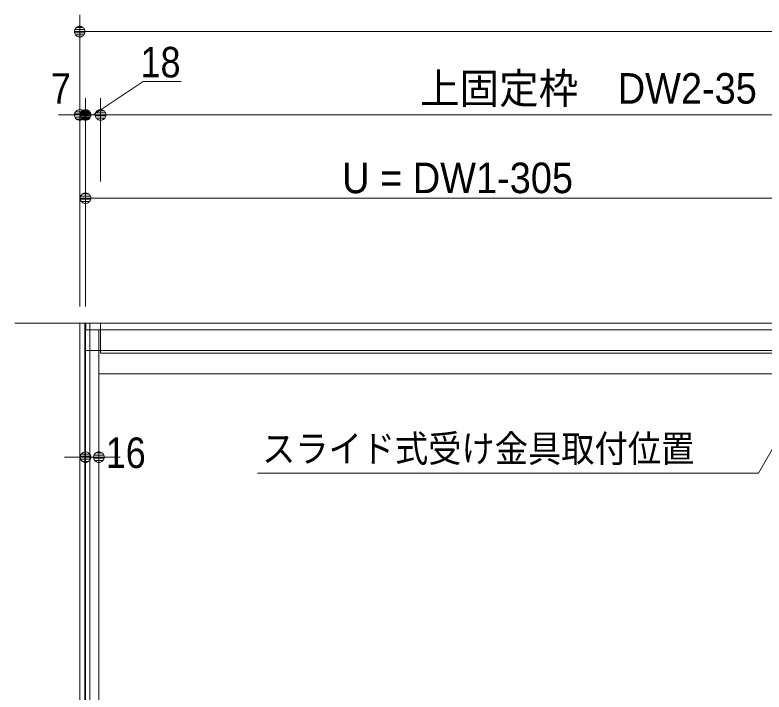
# Model space of a CAD drawing. Units: millimetres, scale not verified. Extents: x -6062 to 6062, y -3045 to 3045.
# Drawn here: x -4572 to -3672, y 57 to 870 of the extents above; entities that cross this region are included whole.
import ezdxf
from ezdxf.enums import TextEntityAlignment as Align

# ---------------------------------------------------------------- set-up
doc = ezdxf.new("R2010")
doc.units = ezdxf.units.MM
doc.header["$LTSCALE"] = 20
for name, color, linetype, lineweight in [('0-0_2寸法-2', 7, 'Continuous', 9), ('0-1_0', 7, 'Continuous', 9), ('0-2_2寸法-1', 7, 'Continuous', 9), ('0-3_2寸法-3', 7, 'Continuous', 9), ('0-4_3一般', 7, 'Continuous', 9)]:
    doc.layers.add(name, color=color, linetype=linetype, lineweight=lineweight)
doc.styles.add('ＭＳ ゴシック', font='')
doc.styles.add('ＭＳ Ｐゴシック', font='')
doc.styles.get('ＭＳ ゴシック').set_extended_font_data('MS Gothic')
doc.styles.get('ＭＳ Ｐゴシック').set_extended_font_data('MS PGothic')

# ---------------------------------------------------------------- blocks, each defined once
blk = doc.blocks.new('_Dot')
at = {"layer": '0-1_0'}
for p, q in [((-10, 0), (-20, 0)), ((9.78, 2), (-9.78, 2)), ((7.99, 6), (-7.99, 6)), ((9.16, -3.98), (-9.16, -3.98)), ((6, -7.98), (-6, -7.98))]:
    blk.add_line(p, q, dxfattribs=at)
for points in [[(10, 0), (9.92, 1.25), (9.69, 2.49), (9.3, 3.68), (8.76, 4.82), (8.09, 5.88), (7.29, 6.85), (6.37, 7.71), (5.36, 8.44), (4.26, 9.05), (3.09, 9.51), (1.87, 9.82), (0.63, 9.98), (-0.63, 9.98), (-1.87, 9.82), (-3.09, 9.51), (-4.26, 9.05), (-5.36, 8.44), (-6.37, 7.71), (-7.29, 6.85), (-8.09, 5.88), (-8.76, 4.82), (-9.3, 3.68), (-9.69, 2.49), (-9.92, 1.25), (-10, 0), (0, 0)], [(-10, 0), (-9.92, -1.25), (-9.69, -2.49), (-9.3, -3.68), (-8.76, -4.82), (-8.09, -5.88), (-7.29, -6.85), (-6.37, -7.71), (-5.36, -8.44), (-4.26, -9.05), (-3.09, -9.51), (-1.87, -9.82), (-0.63, -9.98), (0.63, -9.98), (1.87, -9.82), (3.09, -9.51), (4.26, -9.05), (5.36, -8.44), (6.37, -7.71), (7.29, -6.85), (8.09, -5.88), (8.76, -4.82), (9.3, -3.68), (9.69, -2.49), (9.92, -1.25), (10, 0), (0, 0)]]:
    blk.add_lwpolyline(points, close=True, dxfattribs=at)
blk = doc.blocks.new('グループ-34')
at = {"layer": '0-4_3一般'}
for p, q in [((-55696.5, 10000), (-4456.5, 10000)), ((-54000, 10000), (-54000, -37000))]:
    blk.add_line(p, q, dxfattribs=at)
blk = doc.blocks.new('グループ-35')
at = {"layer": '0-4_3一般'}
for p, q in [((-54000, 9840), (-30000, 9840)), ((-54000, -37000), (-54000, 9840)), ((-53680, -37000), (-53680, 9840)), ((-6330, 9340), (-54000, 9340)), ((-53680, 8780), (-30320, 8780))]:
    blk.add_line(p, q, dxfattribs=at)
blk.add_lwpolyline([(-53990, 9860), (-53990, 10000), (-6330, 10000), (-6330, 9340)], dxfattribs=at)
blk.add_lwpolyline([(-30340, 10000), (-30340, 9280), (-53640, 9280), (-53640, 10000)], close=True, dxfattribs=at)
blk = doc.blocks.new('グループ-36')
at = {"layer": '0-4_3一般'}
for name in ['グループ-34', 'グループ-35']:
    blk.add_blockref(name, (0, 0), dxfattribs=at)
blk = doc.blocks.new('グループ-50')
at = {"layer": '0-4_3一般'}
for p, q in [((-53900, 10000), (-54140, 10000)), ((-54140, 10000), (-54140, -37000)), ((-54020, 10000), (-54020, -37000)), ((-53900, -37000), (-53900, 10000))]:
    blk.add_line(p, q, dxfattribs=at)

msp = doc.modelspace()

# ---------------------------------------------------------------- linework, layer by layer
at = {"layer": '0-0_2寸法-2'}
for p, q in [((-4494.5, 520), (-4494.5, 770)), ((-4487.5, 670), (-4487.5, 770)), ((-4487.5, 520), (-4487.5, 770)), ((-4469.5, 670), (-4469.5, 770)), ((-4507.21, 750), (-4519.92, 750)), ((-4500.21, 750), (-4512.92, 750)), ((-4494.5, 750), (-4487.5, 750)), ((-4487.5, 750), (-4469.5, 750)), ((-4474.79, 750), (-4462.08, 750)), ((-4456.79, 750), (-4444.08, 750)), ((-4487.5, 359), (-4487.3, 359)), ((-4471.5, 359), (-4471.3, 359)), ((-4500.21, 339), (-4512.92, 339)), ((-4487.5, 339), (-4471.5, 339)), ((-4458.79, 339), (-4446.08, 339))]:
    msp.add_line(p, q, dxfattribs=at)
msp.add_lwpolyline([(-4372.57, 790), (-4418.19, 790), (-4478.5, 750)], dxfattribs=at)
at = {"layer": '0-2_2寸法-1'}
for p, q in [((-4494.5, 770), (-4494.5, 870)), ((-2109.21, 850), (-4481.79, 850)), ((-4469.5, 670), (-4469.5, 770)), ((-3317.21, 750), (-4456.79, 750)), ((-4487.5, 520), (-4487.5, 670)), ((-3605.21, 650), (-4474.79, 650))]:
    msp.add_line(p, q, dxfattribs=at)
at = {"layer": '0-3_2寸法-3'}
msp.add_lwpolyline([(-4280.91, 320), (-3678.98, 320), (-3582.5, 487.1)], dxfattribs=at)

# ---------------------------------------------------------------- block references
at = {"layer": '0-0_2寸法-2', "xscale": 0.6356201, "yscale": 0.6356201}
for p in [(-4494.5, 750), (-4487.5, 750), (-4487.5, 339)]:
    msp.add_blockref('_Dot', p, dxfattribs=at)
at = {"layer": '0-0_2寸法-2', "xscale": 0.6356201, "yscale": 0.6356201, "rotation": 180}
for p in [(-4487.5, 750), (-4469.5, 750), (-4471.5, 339)]:
    msp.add_blockref('_Dot', p, dxfattribs=at)
at = {"layer": '0-2_2寸法-1', "xscale": 0.6356201, "yscale": 0.6356201, "rotation": 180}
for p in [(-4494.5, 850), (-4469.5, 750), (-4487.5, 650)]:
    msp.add_blockref('_Dot', p, dxfattribs=at)
at = {"layer": '0-4_3一般', "xscale": 0.05, "yscale": 0.05}
for name in ['グループ-36', 'グループ-50']:
    msp.add_blockref(name, (-1787.5, 0), dxfattribs=at)

# ---------------------------------------------------------------- texts
at = {"layer": '0-0_2寸法-2', "style": 'ＭＳ Ｐゴシック', "width": 0.9}
for s, p in [('18', (-4421.41, 784.04)), ('7', (-4529.17, 752.48)), ('16', (-4463.22, 315.03))]:
    msp.add_text(s, height=36.66, dxfattribs=at).set_placement(p, align=Align.BOTTOM_LEFT)
at = {"layer": '0-2_2寸法-1', "style": 'ＭＳ Ｐゴシック', "width": 0.95}
for s, height, p in [('上固定枠\u3000DW2-35', 36.66, (-4085.48, 752.53)), ('U = DW1-305', 36.69, (-4179.18, 645.04))]:
    msp.add_text(s, height=height, dxfattribs=at).set_placement(p, align=Align.BOTTOM_LEFT)
at = {"layer": '0-3_2寸法-3', "style": 'ＭＳ ゴシック', "width": 0.9}
msp.add_text('スライド式受け金具取付位置', height=32.55, dxfattribs=at).set_placement((-4275.5, 323.34), align=Align.BOTTOM_LEFT)

doc.saveas('drawing.dxf')
